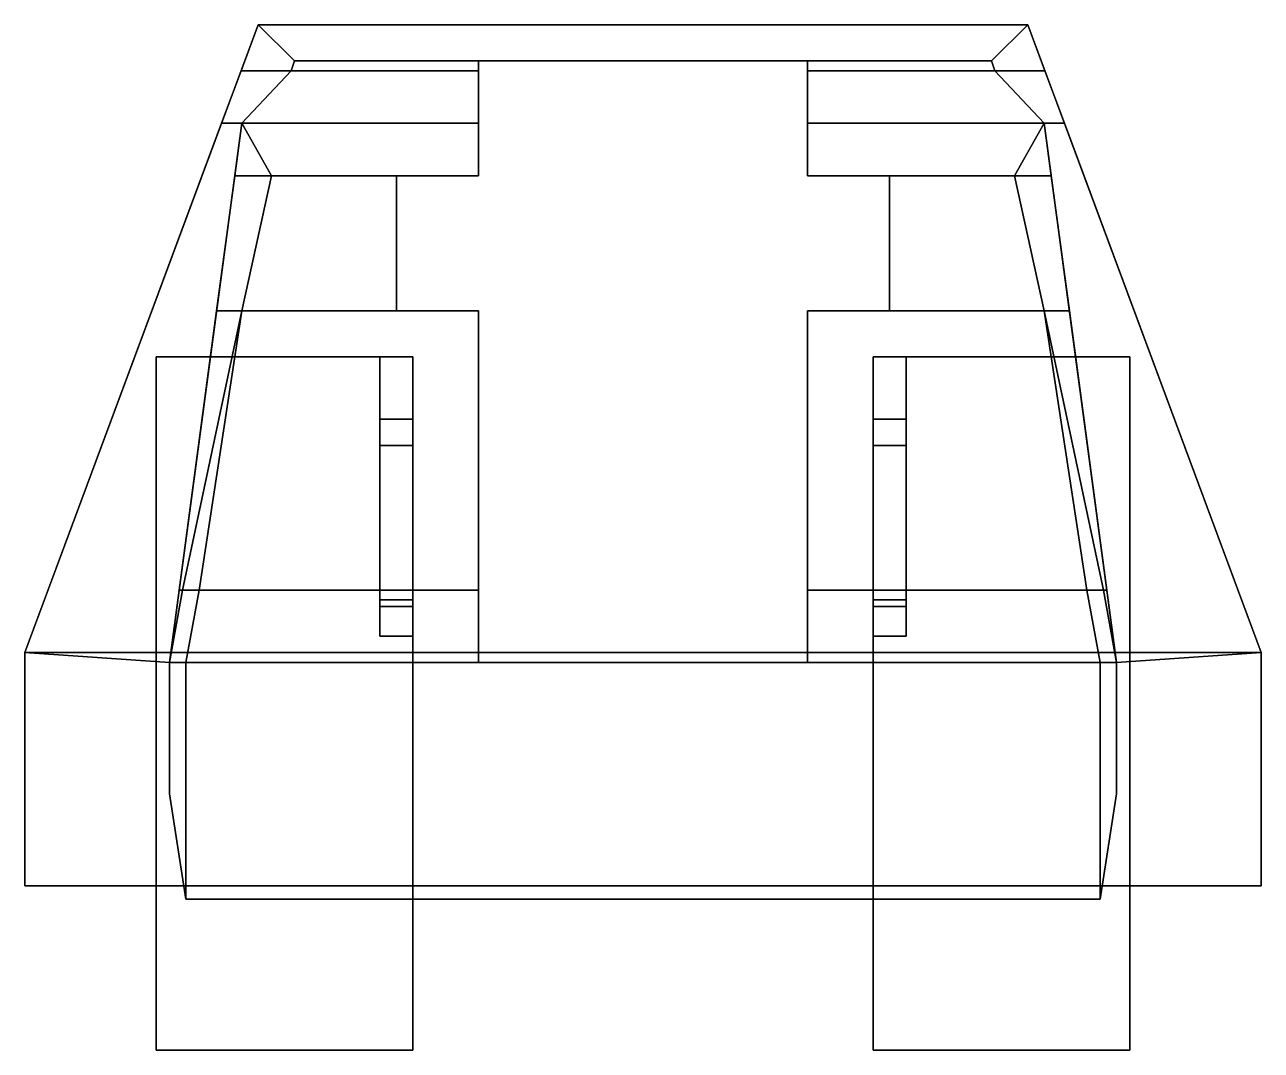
# Model space of a CAD drawing. Extents: x -1.88 to 1.88, y -1.56 to 1.56.
import ezdxf

# ---------------------------------------------------------------- set-up
doc = ezdxf.new("R2010")
doc.units = 0
doc.layers.add('TURRET', color=2, linetype='CONTINUOUS')

msp = doc.modelspace()

# ---------------------------------------------------------------- linework, layer by layer
at = {"layer": 'TURRET'}
for points in [[(-1.17, 1.56), (-1.88, -0.35), (-1.88, -0.35, 0.08), (-1.17, 1.56, 0.08)], [(-1.17, 1.56, 0.08), (-1.88, -0.35, 0.08), (1.88, -0.35, 0.08), (1.17, 1.56, 0.08)], [(-1.07, 1.42, 1.7), (-1.222, 1.42, 0.08), (-1.17, 1.56, 0.08), (-1.06, 1.45, 0.98)], [(-1.06, 1.45, 0.98), (-1.17, 1.56, 0.08), (-1.222, 1.42, 0.08), (-1.07, 1.42, 1.7)], [(1.06, 1.45, 0.98), (1.17, 1.56, 0.08), (-1.17, 1.56, 0.08), (-1.06, 1.45, 0.98)], [(-1.06, 1.45, 0.98), (-1.17, 1.56, 0.08), (1.17, 1.56, 0.08), (1.06, 1.45, 0.98)], [(1.17, 1.56, 0.08), (1.17, 1.56), (-1.17, 1.56), (-1.17, 1.56, 0.08)], [(1.07, 1.42, 1.7), (1.222, 1.42, 0.08), (1.17, 1.56, 0.08), (1.06, 1.45, 0.98)], [(1.06, 1.45, 0.98), (1.17, 1.56, 0.08), (1.222, 1.42, 0.08), (1.07, 1.42, 1.7)], [(1.88, -0.35, 0.08), (1.88, -0.35), (1.17, 1.56), (1.17, 1.56, 0.08)], [(-1.07, 1.42, 1.7), (-1.06, 1.45, 0.98), (-0.5, 1.45, 0.98), (-0.5, 1.42, 1.7)], [(-0.5, 1.42, 1.7), (-0.5, 1.45, 0.98), (-1.06, 1.45, 0.98), (-1.07, 1.42, 1.7)], [(0.5, 1.42, 1.7), (0.5, 1.45, 0.98), (1.06, 1.45, 0.98), (1.07, 1.42, 1.7)], [(1.07, 1.42, 1.7), (1.06, 1.45, 0.98), (0.5, 1.45, 0.98), (0.5, 1.42, 1.7)], [(-1.07, 1.42, 1.7), (-1.222, 1.42, 0.08), (-1.2815, 1.26, 0.08), (-1.22, 1.26, 1.95)], [(-1.22, 1.26, 1.95), (-1.2815, 1.26, 0.08), (-1.222, 1.42, 0.08), (-1.07, 1.42, 1.7)], [(-0.5, 1.26, 1.95), (-0.5, 1.42, 1.7), (-1.07, 1.42, 1.7), (-1.22, 1.26, 1.95)], [(-1.22, 1.26, 1.95), (-1.07, 1.42, 1.7), (-0.5, 1.42, 1.7), (-0.5, 1.26, 1.95)], [(1.22, 1.26, 1.95), (1.07, 1.42, 1.7), (0.5, 1.42, 1.7), (0.5, 1.26, 1.95)], [(0.5, 1.26, 1.95), (0.5, 1.42, 1.7), (1.07, 1.42, 1.7), (1.22, 1.26, 1.95)], [(1.07, 1.42, 1.7), (1.222, 1.42, 0.08), (1.2815, 1.26, 0.08), (1.22, 1.26, 1.95)], [(1.22, 1.26, 1.95), (1.2815, 1.26, 0.08), (1.222, 1.42, 0.08), (1.07, 1.42, 1.7)], [(-1.2815, 1.26, 0.08), (-1.88, -0.35, 0.08), (-1.44, -0.38, 1.95), (-1.22, 1.26, 1.95)], [(-1.22, 1.26, 1.95), (-1.44, -0.38, 1.95), (-1.88, -0.35, 0.08), (-1.2815, 1.26, 0.08)], [(-1.22, 1.26, 1.95), (-1.2415, 1.1, 1.95), (-1.13, 1.1, 2.2), (-1.22, 1.26, 1.95)], [(-1.22, 1.26, 1.95), (-1.13, 1.1, 2.2), (-1.2415, 1.1, 1.95), (-1.22, 1.26, 1.95)], [(-1.13, 1.1, 2.2), (-1.22, 1.26, 1.95), (-0.5, 1.26, 1.95), (-0.5, 1.1, 2.2)], [(-0.5, 1.1, 2.2), (-0.5, 1.26, 1.95), (-1.22, 1.26, 1.95), (-1.13, 1.1, 2.2)], [(0.5, 1.1, 2.2), (0.5, 1.26, 1.95), (1.22, 1.26, 1.95), (1.13, 1.1, 2.2)], [(1.13, 1.1, 2.2), (1.22, 1.26, 1.95), (0.5, 1.26, 1.95), (0.5, 1.1, 2.2)], [(1.22, 1.26, 1.95), (1.2415, 1.1, 1.95), (1.13, 1.1, 2.2), (1.22, 1.26, 1.95)], [(1.22, 1.26, 1.95), (1.13, 1.1, 2.2), (1.2415, 1.1, 1.95), (1.22, 1.26, 1.95)], [(1.22, 1.26, 1.95), (1.44, -0.38, 1.95), (1.88, -0.35, 0.08), (1.2815, 1.26, 0.08)], [(1.2815, 1.26, 0.08), (1.88, -0.35, 0.08), (1.44, -0.38, 1.95), (1.22, 1.26, 1.95)], [(-1.13, 1.1, 2.2), (-1.22, 0.69, 2.45), (-1.2965, 0.69, 1.95), (-1.2415, 1.1, 1.95)], [(-1.2415, 1.1, 1.95), (-1.2965, 0.69, 1.95), (-1.22, 0.69, 2.45), (-1.13, 1.1, 2.2)], [(-1.22, 0.69, 2.45), (-1.13, 1.1, 2.2), (-0.75, 1.1, 2.2), (-0.75, 0.69, 2.45)], [(-0.75, 0.69, 2.45), (-0.75, 1.1, 2.2), (-1.13, 1.1, 2.2), (-1.22, 0.69, 2.45)], [(0.75, 0.69, 2.45), (0.75, 1.1, 2.2), (1.13, 1.1, 2.2), (1.22, 0.69, 2.45)], [(1.22, 0.69, 2.45), (1.13, 1.1, 2.2), (0.75, 1.1, 2.2), (0.75, 0.69, 2.45)], [(1.2415, 1.1, 1.95), (1.2965, 0.69, 1.95), (1.22, 0.69, 2.45), (1.13, 1.1, 2.2)], [(1.13, 1.1, 2.2), (1.22, 0.69, 2.45), (1.2965, 0.69, 1.95), (1.2415, 1.1, 1.95)], [(-1.2965, 0.69, 1.95), (-1.4105, -0.16, 1.95), (-1.4, -0.16, 2.45), (-1.22, 0.69, 2.45)], [(-1.22, 0.69, 2.45), (-1.4, -0.16, 2.45), (-1.4105, -0.16, 1.95), (-1.2965, 0.69, 1.95)], [(-1.22, 0.69, 2.45), (-1.35, -0.16, 2.63), (-1.4, -0.16, 2.45), (-1.22, 0.69, 2.45)], [(-1.22, 0.69, 2.45), (-1.4, -0.16, 2.45), (-1.35, -0.16, 2.63), (-1.22, 0.69, 2.45)], [(-0.5, -0.16, 2.63), (-0.5, 0.69, 2.45), (-1.22, 0.69, 2.45), (-1.35, -0.16, 2.63)], [(-1.35, -0.16, 2.63), (-1.22, 0.69, 2.45), (-0.5, 0.69, 2.45), (-0.5, -0.16, 2.63)], [(0.5, -0.16, 2.63), (0.5, 0.69, 2.45), (1.22, 0.69, 2.45), (1.35, -0.16, 2.63)], [(1.35, -0.16, 2.63), (1.22, 0.69, 2.45), (0.5, 0.69, 2.45), (0.5, -0.16, 2.63)], [(1.22, 0.69, 2.45), (1.4, -0.16, 2.45), (1.4105, -0.16, 1.95), (1.2965, 0.69, 1.95)], [(1.2965, 0.69, 1.95), (1.4105, -0.16, 1.95), (1.4, -0.16, 2.45), (1.22, 0.69, 2.45)], [(1.22, 0.69, 2.45), (1.35, -0.16, 2.63), (1.4, -0.16, 2.45), (1.22, 0.69, 2.45)], [(1.22, 0.69, 2.45), (1.4, -0.16, 2.45), (1.35, -0.16, 2.63), (1.22, 0.69, 2.45)], [(-1.48, 0.55, 0.66), (-1.48, -1.56, 0.66), (-0.7, -1.56, 0.66), (-0.7, 0.55, 0.66)], [(-1.48, 0.55, 0.08), (-1.48, -1.56, 0.08), (-1.48, -1.56, 0.66), (-1.48, 0.55, 0.66)], [(-0.7, 0.55, 0.66), (-0.7, 0.55, 0.08), (-1.48, 0.55, 0.08), (-1.48, 0.55, 0.66)], [(-0.8, 0.55, 1.42), (-0.8, -0.19, 1.42), (-0.8, -0.3, 1.76), (-0.8, 0.36, 1.76)], [(-0.7, 0.36, 1.76), (-0.7, 0.55, 1.42), (-0.8, 0.55, 1.42), (-0.8, 0.36, 1.76)], [(-0.8, 0.55, 0.66), (-0.8, -0.19, 0.66), (-0.8, -0.19, 1.42), (-0.8, 0.55, 1.42)], [(-0.7, 0.55, 1.42), (-0.7, 0.55, 0.66), (-0.8, 0.55, 0.66), (-0.8, 0.55, 1.42)], [(-0.7, -1.56, 0.66), (-0.7, -1.56, 0.08), (-0.7, 0.55, 0.08), (-0.7, 0.55, 0.66)], [(-0.7, -0.3, 1.76), (-0.7, -0.19, 1.42), (-0.7, 0.55, 1.42), (-0.7, 0.36, 1.76)], [(-0.7, -0.19, 1.42), (-0.7, -0.19, 0.66), (-0.7, 0.55, 0.66), (-0.7, 0.55, 1.42)], [(0.7, 0.55, 0.08), (0.7, -1.56, 0.08), (0.7, -1.56, 0.66), (0.7, 0.55, 0.66)], [(0.7, 0.55, 0.66), (0.7, -1.56, 0.66), (1.48, -1.56, 0.66), (1.48, 0.55, 0.66)], [(1.48, 0.55, 0.66), (1.48, 0.55, 0.08), (0.7, 0.55, 0.08), (0.7, 0.55, 0.66)], [(0.7, 0.55, 0.66), (0.7, -0.19, 0.66), (0.7, -0.19, 1.42), (0.7, 0.55, 1.42)], [(0.8, 0.55, 1.42), (0.8, 0.55, 0.66), (0.7, 0.55, 0.66), (0.7, 0.55, 1.42)], [(0.8, 0.36, 1.76), (0.8, 0.55, 1.42), (0.7, 0.55, 1.42), (0.7, 0.36, 1.76)], [(0.7, 0.55, 1.42), (0.7, -0.19, 1.42), (0.7, -0.3, 1.76), (0.7, 0.36, 1.76)], [(0.8, -0.19, 1.42), (0.8, -0.19, 0.66), (0.8, 0.55, 0.66), (0.8, 0.55, 1.42)], [(0.8, -0.3, 1.76), (0.8, -0.19, 1.42), (0.8, 0.55, 1.42), (0.8, 0.36, 1.76)], [(1.48, -1.56, 0.66), (1.48, -1.56, 0.08), (1.48, 0.55, 0.08), (1.48, 0.55, 0.66)], [(-0.8, 0.36, 1.76), (-0.8, -0.3, 1.76), (-0.8, -0.21, 1.83), (-0.8, 0.28, 1.83)], [(-0.7, 0.28, 1.83), (-0.7, 0.36, 1.76), (-0.8, 0.36, 1.76), (-0.8, 0.28, 1.83)], [(-0.7, -0.21, 1.83), (-0.7, -0.3, 1.76), (-0.7, 0.36, 1.76), (-0.7, 0.28, 1.83)], [(0.7, 0.36, 1.76), (0.7, -0.3, 1.76), (0.7, -0.21, 1.83), (0.7, 0.28, 1.83)], [(0.8, 0.28, 1.83), (0.8, 0.36, 1.76), (0.7, 0.36, 1.76), (0.7, 0.28, 1.83)], [(0.8, -0.21, 1.83), (0.8, -0.3, 1.76), (0.8, 0.36, 1.76), (0.8, 0.28, 1.83)], [(-0.8, 0.28, 1.83), (-0.8, -0.21, 1.83), (-0.7, -0.21, 1.83), (-0.7, 0.28, 1.83)], [(0.7, 0.28, 1.83), (0.7, -0.21, 1.83), (0.8, -0.21, 1.83), (0.8, 0.28, 1.83)], [(-1.35, -0.16, 2.63), (-1.39, -0.38, 2.63), (-1.44, -0.38, 2.45), (-1.4, -0.16, 2.45)], [(-1.4, -0.16, 2.45), (-1.44, -0.38, 2.45), (-1.39, -0.38, 2.63), (-1.35, -0.16, 2.63)], [(-1.4105, -0.16, 1.95), (-1.44, -0.38, 1.95), (-1.44, -0.38, 2.45), (-1.4, -0.16, 2.45)], [(-1.4, -0.16, 2.45), (-1.44, -0.38, 2.45), (-1.44, -0.38, 1.95), (-1.4105, -0.16, 1.95)], [(-1.39, -0.38, 2.63), (-1.35, -0.16, 2.63), (-0.5, -0.16, 2.63), (-0.5, -0.38, 2.63)], [(-0.5, -0.38, 2.63), (-0.5, -0.16, 2.63), (-1.35, -0.16, 2.63), (-1.39, -0.38, 2.63)], [(0.5, -0.38, 2.63), (0.5, -0.16, 2.63), (1.35, -0.16, 2.63), (1.39, -0.38, 2.63)], [(1.39, -0.38, 2.63), (1.35, -0.16, 2.63), (0.5, -0.16, 2.63), (0.5, -0.38, 2.63)], [(1.4, -0.16, 2.45), (1.44, -0.38, 2.45), (1.39, -0.38, 2.63), (1.35, -0.16, 2.63)], [(1.35, -0.16, 2.63), (1.39, -0.38, 2.63), (1.44, -0.38, 2.45), (1.4, -0.16, 2.45)], [(1.4105, -0.16, 1.95), (1.44, -0.38, 1.95), (1.44, -0.38, 2.45), (1.4, -0.16, 2.45)], [(1.4, -0.16, 2.45), (1.44, -0.38, 2.45), (1.44, -0.38, 1.95), (1.4105, -0.16, 1.95)], [(-0.8, -0.3, 1.76), (-0.8, -0.19, 1.42), (-0.7, -0.19, 1.42), (-0.7, -0.3, 1.76)], [(-0.8, -0.19, 1.42), (-0.8, -0.19, 0.66), (-0.7, -0.19, 0.66), (-0.7, -0.19, 1.42)], [(-0.8, -0.21, 1.83), (-0.8, -0.3, 1.76), (-0.7, -0.3, 1.76), (-0.7, -0.21, 1.83)], [(0.7, -0.19, 1.42), (0.7, -0.19, 0.66), (0.8, -0.19, 0.66), (0.8, -0.19, 1.42)], [(0.7, -0.3, 1.76), (0.7, -0.19, 1.42), (0.8, -0.19, 1.42), (0.8, -0.3, 1.76)], [(0.7, -0.21, 1.83), (0.7, -0.3, 1.76), (0.8, -0.3, 1.76), (0.8, -0.21, 1.83)], [(-1.88, -0.35), (-1.88, -1.06), (-1.88, -1.06, 0.08), (-1.88, -0.35, 0.08)], [(-1.88, -0.35, 0.08), (-1.88, -1.06, 0.08), (1.88, -1.06, 0.08), (1.88, -0.35, 0.08)], [(1.88, -1.06, 0.08), (1.88, -1.06), (1.88, -0.35), (1.88, -0.35, 0.08)], [(-1.39, -0.38, 2.63), (-1.39, -1.1, 2.63), (-1.44, -0.78, 2.45), (-1.44, -0.38, 2.45)], [(-1.44, -0.38, 2.45), (-1.44, -0.78, 2.45), (-1.39, -1.1, 2.63), (-1.39, -0.38, 2.63)], [(-1.44, -0.38, 2.45), (-1.44, -0.78, 2.45), (-1.44, -0.45, 2.18), (-1.44, -0.38, 2.15)], [(-1.44, -0.38, 2.15), (-1.44, -0.45, 2.18), (-1.44, -0.78, 2.45), (-1.44, -0.38, 2.45)], [(1.39, -1.1, 2.63), (1.39, -0.38, 2.63), (-1.39, -0.38, 2.63), (-1.39, -1.1, 2.63)], [(-1.39, -1.1, 2.63), (-1.39, -0.38, 2.63), (1.39, -0.38, 2.63), (1.39, -1.1, 2.63)], [(1.44, -0.38, 2.45), (1.44, -0.78, 2.45), (1.39, -1.1, 2.63), (1.39, -0.38, 2.63)], [(1.39, -0.38, 2.63), (1.39, -1.1, 2.63), (1.44, -0.78, 2.45), (1.44, -0.38, 2.45)], [(1.44, -0.38, 2.15), (1.44, -0.45, 2.18), (1.44, -0.78, 2.45), (1.44, -0.38, 2.45)], [(1.44, -0.38, 2.45), (1.44, -0.78, 2.45), (1.44, -0.45, 2.18), (1.44, -0.38, 2.15)], [(-1.88, -1.06, 0.08), (-1.88, -1.06), (1.88, -1.06), (1.88, -1.06, 0.08)], [(-0.7, -1.06, 0.08), (-0.7, -1.56, 0.08), (-1.48, -1.56, 0.08), (-1.48, -1.06, 0.08)], [(1.48, -1.06, 0.08), (1.48, -1.56, 0.08), (0.7, -1.56, 0.08), (0.7, -1.06, 0.08)], [(-1.48, -1.56, 0.66), (-1.48, -1.56, 0.08), (-0.7, -1.56, 0.08), (-0.7, -1.56, 0.66)], [(0.7, -1.56, 0.66), (0.7, -1.56, 0.08), (1.48, -1.56, 0.08), (1.48, -1.56, 0.66)]]:
    msp.add_3dface(points, dxfattribs=at)

doc.saveas('drawing.dxf')
